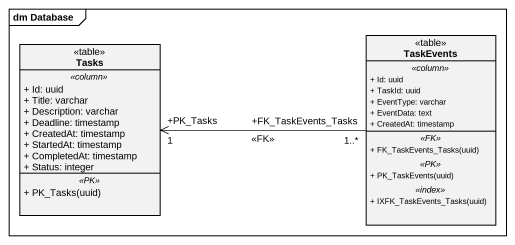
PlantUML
@startuml
mainframe dm Database
hide circle
hide empty members
skinparam classAttributeIconSize 0
class Tasks <<table>> {
  .. <<column>> ..
  + Id: uuid
  + Title: varchar
  + Description: varchar
  + Deadline: timestamp
  + CreatedAt: timestamp
  + StartedAt: timestamp
  + CompletedAt: timestamp
  + Status: integer
  .. <<PK>> ..
  + PK_Tasks(uuid)
}
class TaskEvents <<table>> {
  .. <<column>> ..
  + Id: uuid
  + TaskId: uuid
  + EventType: varchar
  + EventData: text
  + CreatedAt: timestamp
  .. <<FK>> ..
  + FK_TaskEvents_Tasks(uuid)
  .. <<PK>> ..
  + PK_TaskEvents(uuid)
  .. <<index>> ..
  + IXFK_TaskEvents_Tasks(uuid)
}
TaskEvents "+FK_TaskEvents_Tasks\n1..*" -left-> "+PK_Tasks\n1" Tasks : <<FK>>
@enduml
